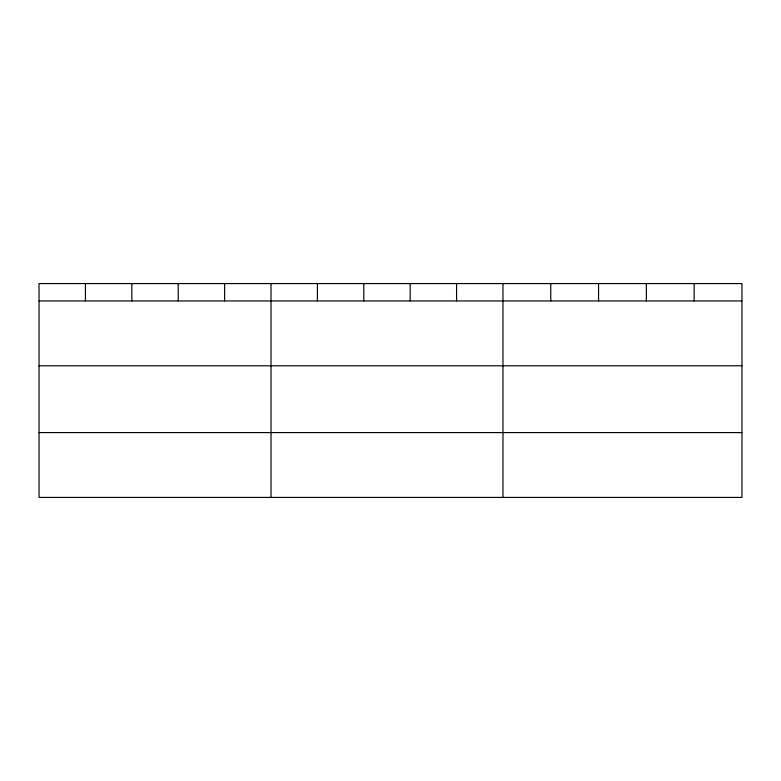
<?xml version="1.0" encoding="UTF-8"?>
<svg xmlns="http://www.w3.org/2000/svg" width="781" height="781" viewBox="0 0 781 781"><rect width="100%" height="100%" fill="white"/><g stroke="black" fill="none" stroke-linecap="round" stroke-linejoin="round"><path stroke-width="1.17" d="M741.95 365.781L741.95 283.571L39.05 283.571L39.05 497.429L741.95 497.429L741.95 365.781L39.05 365.781M39.05 300.939L741.95 300.939M39.05 432.586L741.95 432.586M694.153 283.571L694.153 300.939M646.356 283.571L646.356 300.939M598.558 283.571L598.558 300.939M550.761 283.571L550.761 300.939M502.964 283.571L502.964 497.429M456.573 283.571L456.573 300.939M410.181 283.571L410.181 300.939M363.79 283.571L363.79 300.939M317.398 283.571L317.398 300.939M271.007 283.571L271.007 497.429M224.616 283.571L224.616 300.939M178.224 283.571L178.224 300.939M131.833 283.571L131.833 300.939M85.441 283.571L85.441 300.939"/></g></svg>
